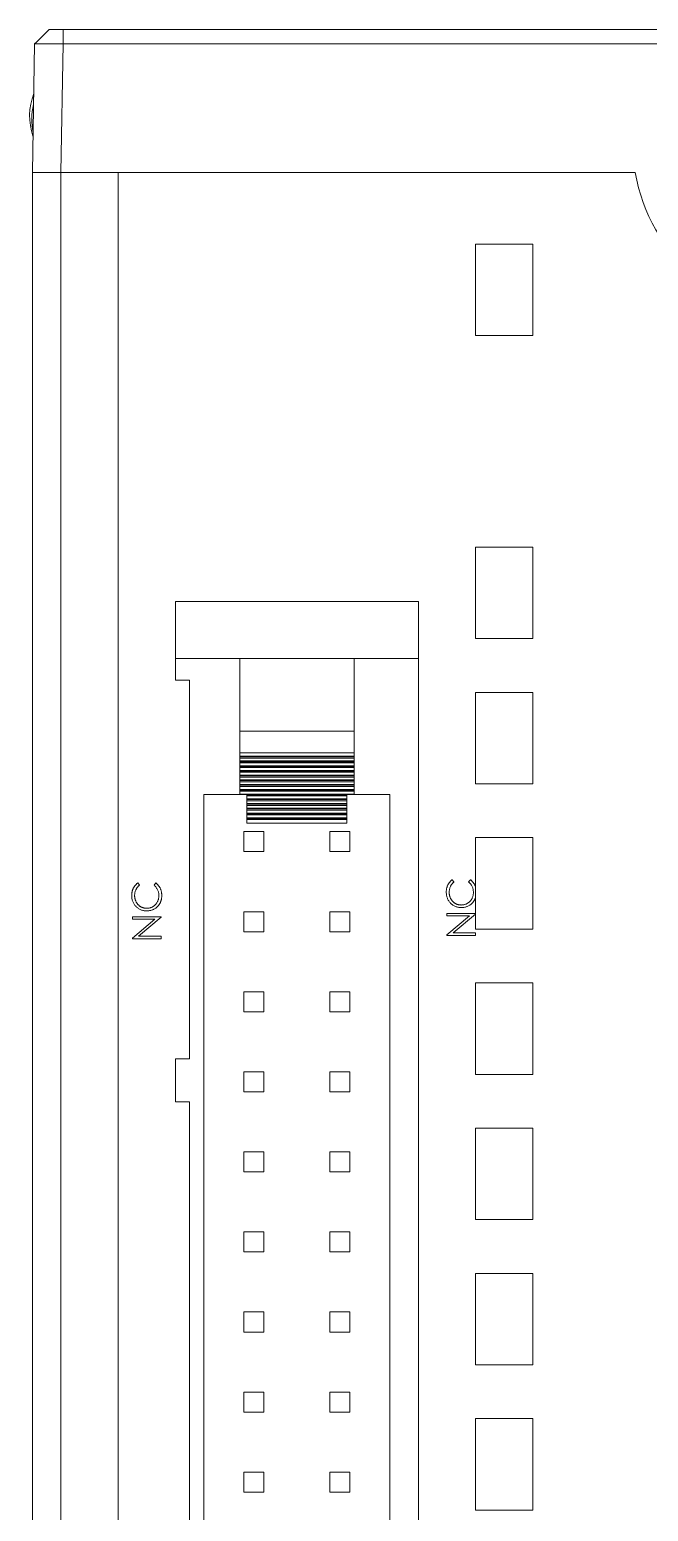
# Model space of a CAD drawing. Header units: inches. Extents: x -128 to 31549, y -2321 to 19035.
# Drawn here: x 2134.1 to 2168.7, y -1282.5 to -1199.6 of the extents above; entities that cross this region are included whole.
import ezdxf

# ---------------------------------------------------------------- set-up
doc = ezdxf.new("R2010")
doc.units = ezdxf.units.IN
doc.header["$MEASUREMENT"] = 0

# ---------------------------------------------------------------- blocks, each defined once
blk = doc.blocks.new('T011')
at = {"color": 7, "linetype": 'Continuous', "lineweight": 15}
for p, q in [((4737.018, -284.247), (4837.018, -284.247)), ((4841.518, -284.325), (4837.018, -284.247)), ((4732.018, -285.325), (4732.018, -306.886)), ((4837.018, -285.247), (4737.018, -285.247)), ((4837.018, -287.247), (4837.018, -285.247)), ((4837.018, -285.247), (4837.018, -285.247)), ((4837.018, -285.247), (4841.518, -285.325)), ((4841.518, -285.325), (4841.518, -306.886)), ((4842.018, -306.886), (4842.018, -285.325)), ((4737.018, -287.247), (4837.018, -287.247)), ((4837.018, -305.331), (4837.018, -287.247)), ((4810.223, -287.747), (4810.242, -287.747)), ((4810.223, -288.747), (4810.223, -287.747)), ((4810.242, -287.747), (4810.902, -288.534)), ((4810.972, -288.747), (4810.313, -287.962)), ((4810.313, -287.962), (4810.313, -288.747)), ((4810.902, -287.747), (4810.992, -287.747)), ((4810.902, -288.534), (4810.902, -287.747)), ((4810.992, -287.747), (4810.992, -288.747)), ((4812.172, -287.93), (4812.093, -287.991)), ((4812.093, -288.503), (4812.172, -288.563)), ((4810.313, -288.747), (4810.223, -288.747)), ((4810.992, -288.747), (4810.972, -288.747)), ((4804.518, -289.247), (4804.518, -289.747)), ((4806.018, -289.247), (4804.518, -289.247)), ((4806.018, -289.247), (4806.018, -289.747)), ((4819.268, -289.747), (4819.268, -289.247)), ((4820.018, -289.247), (4819.268, -289.247)), ((4820.018, -289.247), (4820.018, -291.497)), ((4822.018, -289.247), (4820.018, -289.247)), ((4822.018, -297.747), (4822.018, -289.247)), ((4787.768, -289.747), (4804.518, -289.747)), ((4806.018, -289.747), (4819.268, -289.747)), ((4815.268, -290.247), (4758.768, -290.247)), ((4815.268, -291.497), (4815.268, -290.247)), ((4790.868, -292.347), (4790.868, -291.647)), ((4790.868, -291.647), (4791.568, -291.647)), ((4791.568, -291.647), (4791.568, -292.347)), ((4793.668, -292.347), (4793.668, -291.647)), ((4793.668, -291.647), (4794.368, -291.647)), ((4794.368, -291.647), (4794.368, -292.347)), ((4796.468, -292.347), (4796.468, -291.647)), ((4796.468, -291.647), (4797.168, -291.647)), ((4797.168, -291.647), (4797.168, -292.347)), ((4799.268, -292.347), (4799.268, -291.647)), ((4799.268, -291.647), (4799.968, -291.647)), ((4799.968, -291.647), (4799.968, -292.347)), ((4802.068, -292.347), (4802.068, -291.647)), ((4802.068, -291.647), (4802.768, -291.647)), ((4802.768, -291.647), (4802.768, -292.347)), ((4804.868, -292.347), (4804.868, -291.647)), ((4804.868, -291.647), (4805.568, -291.647)), ((4805.568, -291.647), (4805.568, -292.347)), ((4807.668, -292.347), (4807.668, -291.647)), ((4807.668, -291.647), (4808.368, -291.647)), ((4808.368, -291.647), (4808.368, -292.347)), ((4810.468, -291.647), (4811.168, -291.647)), ((4810.468, -292.347), (4810.468, -291.647)), ((4811.168, -291.647), (4811.168, -292.347)), ((4813.268, -291.647), (4813.968, -291.647)), ((4813.268, -292.347), (4813.268, -291.647)), ((4813.968, -291.647), (4813.968, -292.347)), ((4814.268, -295.247), (4814.268, -291.747)), ((4814.387, -291.747), (4814.268, -291.747)), ((4814.387, -295.247), (4814.387, -291.747)), ((4814.429, -291.747), (4814.387, -291.747)), ((4814.429, -295.247), (4814.429, -291.747)), ((4814.49, -291.747), (4814.429, -291.747)), ((4814.453, -295.247), (4814.453, -291.747)), ((4814.553, -291.747), (4814.453, -291.747)), ((4814.553, -295.247), (4814.553, -291.747)), ((4814.594, -291.747), (4814.553, -291.747)), ((4814.594, -295.247), (4814.594, -291.747)), ((4814.656, -291.747), (4814.594, -291.747)), ((4814.619, -295.247), (4814.619, -291.747)), ((4814.718, -291.747), (4814.619, -291.747)), ((4814.718, -295.247), (4814.718, -291.747)), ((4814.76, -291.747), (4814.718, -291.747)), ((4814.76, -295.247), (4814.76, -291.747)), ((4814.821, -291.747), (4814.76, -291.747)), ((4814.785, -295.247), (4814.785, -291.747)), ((4814.884, -291.747), (4814.785, -291.747)), ((4814.884, -295.247), (4814.884, -291.747)), ((4814.925, -291.747), (4814.884, -291.747)), ((4814.925, -295.247), (4814.925, -291.747)), ((4814.987, -291.747), (4814.925, -291.747)), ((4814.95, -295.247), (4814.95, -291.747)), ((4815.049, -291.747), (4814.95, -291.747)), ((4815.049, -295.247), (4815.049, -291.747)), ((4815.091, -291.747), (4815.049, -291.747)), ((4815.091, -295.247), (4815.091, -291.747)), ((4815.152, -291.747), (4815.091, -291.747)), ((4815.116, -295.247), (4815.116, -291.747)), ((4815.215, -291.747), (4815.116, -291.747)), ((4815.215, -295.247), (4815.215, -291.747)), ((4815.256, -291.747), (4815.215, -291.747)), ((4815.256, -295.247), (4815.256, -291.747)), ((4815.268, -291.747), (4815.256, -291.747)), ((4815.268, -291.497), (4815.268, -291.747)), ((4815.318, -291.497), (4815.268, -291.497)), ((4815.281, -295.497), (4815.281, -291.497)), ((4815.38, -291.497), (4815.281, -291.497)), ((4815.38, -295.497), (4815.38, -291.497)), ((4815.422, -291.497), (4815.38, -291.497)), ((4815.422, -295.497), (4815.422, -291.497)), ((4815.484, -291.497), (4815.422, -291.497)), ((4815.447, -295.497), (4815.447, -291.497)), ((4815.546, -291.497), (4815.447, -291.497)), ((4815.546, -295.497), (4815.546, -291.497)), ((4815.588, -291.497), (4815.546, -291.497)), ((4815.588, -295.497), (4815.588, -291.497)), ((4815.649, -291.497), (4815.588, -291.497)), ((4815.612, -295.497), (4815.612, -291.497)), ((4815.712, -291.497), (4815.612, -291.497)), ((4815.712, -295.497), (4815.712, -291.497)), ((4815.753, -291.497), (4815.712, -291.497)), ((4815.753, -295.497), (4815.753, -291.497)), ((4815.815, -291.497), (4815.753, -291.497)), ((4815.778, -295.497), (4815.778, -291.497)), ((4815.877, -291.497), (4815.778, -291.497)), ((4815.877, -295.497), (4815.877, -291.497)), ((4815.919, -291.497), (4815.877, -291.497)), ((4815.919, -295.497), (4815.919, -291.497)), ((4815.98, -291.497), (4815.919, -291.497)), ((4815.943, -295.497), (4815.943, -291.497)), ((4816.043, -291.497), (4815.943, -291.497)), ((4816.043, -295.497), (4816.043, -291.497)), ((4816.084, -291.497), (4816.043, -291.497)), ((4816.084, -295.497), (4816.084, -291.497)), ((4816.146, -291.497), (4816.084, -291.497)), ((4816.109, -295.497), (4816.109, -291.497)), ((4816.208, -291.497), (4816.109, -291.497)), ((4816.208, -295.497), (4816.208, -291.497)), ((4816.25, -291.497), (4816.208, -291.497)), ((4816.25, -295.497), (4816.25, -291.497)), ((4816.311, -291.497), (4816.25, -291.497)), ((4816.274, -295.497), (4816.274, -291.497)), ((4816.374, -291.497), (4816.274, -291.497)), ((4816.374, -295.497), (4816.374, -291.497)), ((4816.415, -291.497), (4816.374, -291.497)), ((4816.415, -295.497), (4816.415, -291.497)), ((4816.477, -291.497), (4816.415, -291.497)), ((4816.44, -295.497), (4816.44, -291.497)), ((4816.539, -291.497), (4816.44, -291.497)), ((4816.539, -295.497), (4816.539, -291.497)), ((4816.581, -291.497), (4816.539, -291.497)), ((4816.581, -295.497), (4816.581, -291.497)), ((4816.642, -291.497), (4816.581, -291.497)), ((4816.605, -291.497), (4816.605, -295.497)), ((4816.725, -291.497), (4816.605, -291.497)), ((4816.725, -295.497), (4816.725, -291.497)), ((4817.477, -291.497), (4816.725, -291.497)), ((4817.477, -295.497), (4817.477, -291.497)), ((4820.018, -291.497), (4817.477, -291.497)), ((4820.018, -295.497), (4820.018, -291.497)), ((4791.568, -292.347), (4790.868, -292.347)), ((4794.368, -292.347), (4793.668, -292.347)), ((4797.168, -292.347), (4796.468, -292.347)), ((4799.968, -292.347), (4799.268, -292.347)), ((4802.768, -292.347), (4802.068, -292.347)), ((4805.568, -292.347), (4804.868, -292.347)), ((4808.368, -292.347), (4807.668, -292.347)), ((4811.168, -292.347), (4810.468, -292.347)), ((4813.968, -292.347), (4813.268, -292.347)), ((4790.868, -294.647), (4790.868, -295.347)), ((4791.568, -294.647), (4790.868, -294.647)), ((4791.568, -295.347), (4791.568, -294.647)), ((4793.668, -294.647), (4793.668, -295.347)), ((4794.368, -294.647), (4793.668, -294.647)), ((4794.368, -295.347), (4794.368, -294.647)), ((4796.468, -294.647), (4796.468, -295.347)), ((4797.168, -294.647), (4796.468, -294.647)), ((4797.168, -295.347), (4797.168, -294.647)), ((4799.268, -294.647), (4799.268, -295.347)), ((4799.968, -294.647), (4799.268, -294.647)), ((4799.968, -295.347), (4799.968, -294.647)), ((4802.068, -294.647), (4802.068, -295.347)), ((4802.768, -294.647), (4802.068, -294.647)), ((4802.768, -295.347), (4802.768, -294.647)), ((4804.868, -294.647), (4804.868, -295.347)), ((4805.568, -294.647), (4804.868, -294.647)), ((4805.568, -295.347), (4805.568, -294.647)), ((4807.668, -294.647), (4807.668, -295.347)), ((4808.368, -294.647), (4807.668, -294.647)), ((4808.368, -295.347), (4808.368, -294.647)), ((4810.468, -294.647), (4810.468, -295.347)), ((4811.168, -294.647), (4810.468, -294.647)), ((4811.168, -295.347), (4811.168, -294.647)), ((4813.968, -294.647), (4813.268, -294.647)), ((4813.268, -294.647), (4813.268, -295.347)), ((4813.968, -295.347), (4813.968, -294.647)), ((4790.868, -295.347), (4791.568, -295.347)), ((4793.668, -295.347), (4794.368, -295.347)), ((4796.468, -295.347), (4797.168, -295.347)), ((4799.268, -295.347), (4799.968, -295.347)), ((4802.068, -295.347), (4802.768, -295.347)), ((4804.868, -295.347), (4805.568, -295.347)), ((4807.668, -295.347), (4808.368, -295.347)), ((4810.468, -295.347), (4811.168, -295.347)), ((4813.268, -295.347), (4813.968, -295.347)), ((4814.268, -295.247), (4814.387, -295.247)), ((4814.387, -295.247), (4814.429, -295.247)), ((4814.429, -295.247), (4814.49, -295.247)), ((4814.453, -295.247), (4814.553, -295.247)), ((4814.553, -295.247), (4814.594, -295.247)), ((4814.594, -295.247), (4814.656, -295.247)), ((4814.619, -295.247), (4814.718, -295.247)), ((4814.718, -295.247), (4814.76, -295.247)), ((4814.76, -295.247), (4814.821, -295.247)), ((4814.785, -295.247), (4814.884, -295.247)), ((4814.884, -295.247), (4814.925, -295.247)), ((4814.925, -295.247), (4814.987, -295.247)), ((4814.95, -295.247), (4815.049, -295.247)), ((4815.049, -295.247), (4815.091, -295.247)), ((4815.091, -295.247), (4815.152, -295.247)), ((4815.116, -295.247), (4815.215, -295.247)), ((4815.215, -295.247), (4815.256, -295.247)), ((4815.256, -295.247), (4815.268, -295.247)), ((4815.268, -295.247), (4815.268, -295.497)), ((4815.318, -295.497), (4815.268, -295.497)), ((4815.268, -296.747), (4815.268, -295.497)), ((4815.38, -295.497), (4815.281, -295.497)), ((4815.422, -295.497), (4815.38, -295.497)), ((4815.484, -295.497), (4815.422, -295.497)), ((4815.546, -295.497), (4815.447, -295.497)), ((4815.588, -295.497), (4815.546, -295.497)), ((4815.649, -295.497), (4815.588, -295.497)), ((4815.712, -295.497), (4815.612, -295.497)), ((4815.753, -295.497), (4815.712, -295.497)), ((4815.815, -295.497), (4815.753, -295.497)), ((4815.877, -295.497), (4815.778, -295.497)), ((4815.919, -295.497), (4815.877, -295.497)), ((4815.98, -295.497), (4815.919, -295.497)), ((4816.043, -295.497), (4815.943, -295.497)), ((4816.084, -295.497), (4816.043, -295.497)), ((4816.146, -295.497), (4816.084, -295.497)), ((4816.208, -295.497), (4816.109, -295.497)), ((4816.25, -295.497), (4816.208, -295.497)), ((4816.311, -295.497), (4816.25, -295.497)), ((4816.374, -295.497), (4816.274, -295.497)), ((4816.415, -295.497), (4816.374, -295.497)), ((4816.477, -295.497), (4816.415, -295.497)), ((4816.539, -295.497), (4816.44, -295.497)), ((4816.581, -295.497), (4816.539, -295.497)), ((4816.642, -295.497), (4816.581, -295.497)), ((4816.725, -295.497), (4816.605, -295.497)), ((4816.725, -295.497), (4817.477, -295.497)), ((4820.018, -295.497), (4817.477, -295.497)), ((4820.018, -295.497), (4820.018, -297.747)), ((4788.768, -296.747), (4815.268, -296.747)), ((4788.768, -297.747), (4820.018, -297.747)), ((4822.018, -297.747), (4820.018, -297.747)), ((4810.338, -298.747), (4810.357, -298.747)), ((4810.338, -299.747), (4810.338, -298.747)), ((4810.357, -298.747), (4811.018, -299.534)), ((4810.428, -298.962), (4810.428, -299.747)), ((4811.087, -299.747), (4810.428, -298.962)), ((4811.018, -298.747), (4811.108, -298.747)), ((4811.018, -299.534), (4811.018, -298.747)), ((4811.108, -298.747), (4811.108, -299.747)), ((4812.287, -298.93), (4812.209, -298.991)), ((4812.209, -299.503), (4812.287, -299.563)), ((4790.238, -299.747), (4790.238, -301.747)), ((4793.438, -299.747), (4790.238, -299.747)), ((4793.438, -301.747), (4793.438, -299.747)), ((4795.318, -299.747), (4795.318, -301.747)), ((4798.518, -299.747), (4795.318, -299.747)), ((4798.518, -301.747), (4798.518, -299.747)), ((4800.398, -299.747), (4800.398, -301.747)), ((4803.598, -299.747), (4800.398, -299.747)), ((4803.598, -301.747), (4803.598, -299.747)), ((4808.678, -299.747), (4805.478, -299.747)), ((4805.478, -299.747), (4805.478, -301.747)), ((4808.678, -301.747), (4808.678, -299.747)), ((4810.428, -299.747), (4810.338, -299.747)), ((4810.558, -299.747), (4810.558, -301.747)), ((4813.758, -299.747), (4810.558, -299.747)), ((4813.758, -301.747), (4813.758, -299.747)), ((4815.638, -299.747), (4815.638, -301.747)), ((4818.838, -299.747), (4815.638, -299.747)), ((4818.838, -301.747), (4818.838, -299.747)), ((4823.918, -299.747), (4820.718, -299.747)), ((4820.718, -299.747), (4820.718, -301.747)), ((4823.918, -301.747), (4823.918, -299.747)), ((4831.318, -299.747), (4831.318, -301.747)), ((4834.518, -299.747), (4831.318, -299.747)), ((4834.518, -301.747), (4834.518, -299.747)), ((4790.238, -301.747), (4793.438, -301.747)), ((4795.318, -301.747), (4798.518, -301.747)), ((4800.398, -301.747), (4803.598, -301.747)), ((4805.478, -301.747), (4808.678, -301.747)), ((4810.558, -301.747), (4813.758, -301.747)), ((4815.638, -301.747), (4818.838, -301.747)), ((4820.718, -301.747), (4823.918, -301.747)), ((4831.318, -301.747), (4834.518, -301.747))]:
    blk.add_line(p, q, dxfattribs=at)
at = {"color": 7, "linetype": 'Continuous', "lineweight": 15, "flags": 128}
blk.add_lwpolyline([(4837.018, -284.247), (4837.018, -284.247), (4837.018, -284.247), (4837.018, -284.247), (4837.018, -284.247), (4837.018, -284.247), (4837.018, -284.247), (4837.018, -284.247), (4837.018, -284.247)], dxfattribs=at)
at = {"color": 7, "linetype": 'Continuous', "lineweight": 15}
for centre, radius, start, end in [((4839, -286.355), 2.203, 69.2421, 108.7578), ((4838.871, -286.422), 2.197, 76.2245, 101.7754), ((4838.018, -311.247), 6, 99.5941, 260.4059)]:
    blk.add_arc(centre, radius, start, end, dxfattribs=at)
for points, knots in [([(4837.018, -284.247), (4837.018, -284.248), (4837.018, -284.25), (4837.018, -284.266), (4837.018, -284.291), (4837.018, -284.326), (4837.018, -284.368), (4837.018, -284.418), (4837.018, -284.475), (4837.018, -284.56), (4837.018, -284.683), (4837.018, -284.853), (4837.018, -285.044), (4837.018, -285.179), (4837.018, -285.247)], [0, 0, 0, 0, 0.065534, 0.130211, 0.194032, 0.256997, 0.319106, 0.38036, 0.440758, 0.500302, 0.620094, 0.743307, 0.869942, 1, 1, 1, 1]), ([(4841.518, -285.325), (4841.519, -285.193), (4841.52, -285.063), (4841.521, -284.822), (4841.522, -284.71), (4841.522, -284.526), (4841.521, -284.452), (4841.52, -284.352), (4841.519, -284.325), (4841.518, -284.325)], [0, 0, 0, 0, 0.25, 0.25, 0.5, 0.5, 0.75, 0.75, 1, 1, 1, 1]), ([(4842.018, -284.834), (4842.018, -284.834), (4842.018, -284.84), (4842.018, -284.872), (4842.018, -284.938), (4842.018, -285.029), (4842.018, -285.139), (4842.018, -285.241), (4842.018, -285.304), (4842.018, -285.325)], [0.0497446, 0.0497446, 0.0497446, 0.0497446, 0.1428571, 0.2857143, 0.4285714, 0.5714286, 0.7142857, 0.8571429, 0.9296722, 0.9296722, 0.9296722, 0.9296722]), ([(4811.197, -288.241), (4811.198, -288.223), (4811.199, -288.188), (4811.206, -288.136), (4811.218, -288.086), (4811.235, -288.039), (4811.257, -287.993), (4811.283, -287.95), (4811.314, -287.909), (4811.35, -287.871), (4811.39, -287.836), (4811.432, -287.805), (4811.476, -287.779), (4811.523, -287.758), (4811.573, -287.741), (4811.625, -287.73), (4811.679, -287.723), (4811.717, -287.722), (4811.735, -287.721)], [0, 0, 0, 0, 0.064558, 0.127014, 0.187955, 0.248014, 0.307748, 0.368235, 0.42947, 0.492743, 0.556258, 0.618217, 0.679655, 0.741246, 0.803415, 0.866815, 0.932328, 1, 1, 1, 1]), ([(4811.73, -287.824), (4811.72, -287.824), (4811.7, -287.824), (4811.67, -287.827), (4811.641, -287.831), (4811.613, -287.838), (4811.585, -287.846), (4811.557, -287.855), (4811.531, -287.867), (4811.505, -287.88), (4811.479, -287.895), (4811.456, -287.911), (4811.433, -287.928), (4811.413, -287.947), (4811.393, -287.966), (4811.375, -287.987), (4811.359, -288.01), (4811.344, -288.033), (4811.33, -288.057), (4811.319, -288.082), (4811.309, -288.108), (4811.301, -288.135), (4811.295, -288.162), (4811.29, -288.19), (4811.287, -288.219), (4811.287, -288.238), (4811.287, -288.248)], [0, 0, 0, 0, 0.043955, 0.087502, 0.130463, 0.172752, 0.215403, 0.25765, 0.300153, 0.343121, 0.385925, 0.427686, 0.468818, 0.509492, 0.549883, 0.58998, 0.630405, 0.670869, 0.711384, 0.751627, 0.791776, 0.832459, 0.873319, 0.914543, 0.956924, 1, 1, 1, 1]), ([(4812.093, -287.991), (4812.088, -287.984), (4812.076, -287.971), (4812.059, -287.952), (4812.04, -287.934), (4812.021, -287.918), (4812, -287.903), (4811.979, -287.89), (4811.957, -287.877), (4811.926, -287.862), (4811.886, -287.847), (4811.836, -287.834), (4811.784, -287.825), (4811.748, -287.824), (4811.73, -287.824)], [0, 0, 0, 0, 0.063163, 0.125475, 0.187121, 0.248294, 0.309295, 0.36985, 0.430973, 0.492456, 0.616148, 0.740844, 0.868183, 1, 1, 1, 1]), ([(4811.735, -287.721), (4811.747, -287.721), (4811.77, -287.722), (4811.803, -287.724), (4811.836, -287.729), (4811.868, -287.735), (4811.899, -287.742), (4811.929, -287.752), (4811.959, -287.763), (4811.987, -287.776), (4812.015, -287.79), (4812.041, -287.806), (4812.066, -287.824), (4812.09, -287.842), (4812.112, -287.862), (4812.134, -287.883), (4812.153, -287.906), (4812.166, -287.922), (4812.172, -287.93)], [0, 0, 0, 0, 0.068548, 0.135683, 0.201215, 0.265682, 0.329267, 0.392395, 0.45507, 0.517127, 0.57879, 0.63974, 0.700192, 0.759806, 0.819628, 0.879355, 0.939512, 1, 1, 1, 1]), ([(4811.324, -288.598), (4811.314, -288.585), (4811.294, -288.561), (4811.268, -288.52), (4811.246, -288.479), (4811.228, -288.435), (4811.214, -288.389), (4811.205, -288.341), (4811.198, -288.292), (4811.198, -288.258), (4811.197, -288.241)], [0, 0, 0, 0, 0.124329, 0.247156, 0.36878, 0.490734, 0.613614, 0.738958, 0.867311, 1, 1, 1, 1]), ([(4811.287, -288.248), (4811.287, -288.263), (4811.288, -288.292), (4811.294, -288.334), (4811.304, -288.375), (4811.318, -288.414), (4811.336, -288.451), (4811.358, -288.486), (4811.384, -288.519), (4811.414, -288.55), (4811.447, -288.578), (4811.482, -288.603), (4811.519, -288.623), (4811.558, -288.641), (4811.6, -288.654), (4811.643, -288.663), (4811.689, -288.669), (4811.72, -288.67), (4811.736, -288.67)], [0, 0, 0, 0, 0.064323, 0.12629, 0.186726, 0.246146, 0.305576, 0.365429, 0.426326, 0.48884, 0.551725, 0.613919, 0.675484, 0.737334, 0.800229, 0.864502, 0.931041, 1, 1, 1, 1]), ([(4811.737, -288.773), (4811.726, -288.772), (4811.705, -288.772), (4811.673, -288.77), (4811.643, -288.767), (4811.613, -288.762), (4811.584, -288.756), (4811.556, -288.748), (4811.529, -288.739), (4811.503, -288.729), (4811.477, -288.718), (4811.453, -288.704), (4811.429, -288.69), (4811.406, -288.674), (4811.384, -288.657), (4811.363, -288.639), (4811.343, -288.619), (4811.33, -288.605), (4811.324, -288.598)], [0, 0, 0, 0, 0.069663, 0.13775, 0.203917, 0.26878, 0.332414, 0.394754, 0.45618, 0.516996, 0.577396, 0.637198, 0.696999, 0.756756, 0.816554, 0.876948, 0.938132, 1, 1, 1, 1]), ([(4811.736, -288.67), (4811.753, -288.67), (4811.788, -288.669), (4811.838, -288.661), (4811.886, -288.647), (4811.933, -288.629), (4811.976, -288.605), (4812.018, -288.577), (4812.057, -288.543), (4812.081, -288.517), (4812.093, -288.503)], [0, 0, 0, 0, 0.128515, 0.252949, 0.374755, 0.49594, 0.617181, 0.740909, 0.867811, 1, 1, 1, 1]), ([(4812.172, -288.563), (4812.165, -288.571), (4812.153, -288.587), (4812.132, -288.61), (4812.111, -288.632), (4812.088, -288.652), (4812.064, -288.671), (4812.039, -288.688), (4812.013, -288.704), (4811.986, -288.718), (4811.957, -288.731), (4811.928, -288.742), (4811.898, -288.751), (4811.868, -288.759), (4811.836, -288.765), (4811.804, -288.769), (4811.77, -288.772), (4811.748, -288.772), (4811.737, -288.773)], [0, 0, 0, 0, 0.061674, 0.123053, 0.183475, 0.243727, 0.304279, 0.364863, 0.425946, 0.487391, 0.54922, 0.611144, 0.673529, 0.736961, 0.800785, 0.866013, 0.932101, 1, 1, 1, 1]), ([(4811.313, -299.241), (4811.313, -299.223), (4811.314, -299.188), (4811.321, -299.136), (4811.333, -299.086), (4811.35, -299.039), (4811.372, -298.993), (4811.399, -298.95), (4811.43, -298.909), (4811.466, -298.871), (4811.505, -298.836), (4811.547, -298.805), (4811.592, -298.779), (4811.639, -298.758), (4811.688, -298.741), (4811.74, -298.73), (4811.795, -298.723), (4811.832, -298.722), (4811.851, -298.721)], [0, 0, 0, 0, 0.064558, 0.127014, 0.187955, 0.248014, 0.307748, 0.368235, 0.42947, 0.492743, 0.556258, 0.618217, 0.679655, 0.741246, 0.803415, 0.866815, 0.932328, 1, 1, 1, 1]), ([(4811.845, -298.824), (4811.835, -298.824), (4811.815, -298.824), (4811.786, -298.827), (4811.757, -298.831), (4811.728, -298.838), (4811.7, -298.846), (4811.673, -298.855), (4811.646, -298.867), (4811.62, -298.88), (4811.595, -298.895), (4811.571, -298.911), (4811.549, -298.928), (4811.528, -298.947), (4811.508, -298.966), (4811.491, -298.987), (4811.474, -299.01), (4811.459, -299.033), (4811.446, -299.057), (4811.434, -299.082), (4811.424, -299.108), (4811.416, -299.135), (4811.41, -299.162), (4811.406, -299.19), (4811.403, -299.219), (4811.403, -299.238), (4811.402, -299.248)], [0, 0, 0, 0, 0.043955, 0.087502, 0.130463, 0.172752, 0.215403, 0.25765, 0.300153, 0.343121, 0.385925, 0.427686, 0.468818, 0.509492, 0.549883, 0.58998, 0.630405, 0.670869, 0.711384, 0.751627, 0.791776, 0.832459, 0.873319, 0.914543, 0.956924, 1, 1, 1, 1]), ([(4812.209, -298.991), (4812.203, -298.984), (4812.192, -298.971), (4812.174, -298.952), (4812.155, -298.934), (4812.136, -298.918), (4812.115, -298.903), (4812.094, -298.89), (4812.072, -298.877), (4812.042, -298.862), (4812.002, -298.847), (4811.952, -298.834), (4811.899, -298.825), (4811.863, -298.824), (4811.845, -298.824)], [0, 0, 0, 0, 0.063163, 0.125475, 0.187121, 0.248294, 0.309295, 0.36985, 0.430973, 0.492456, 0.616148, 0.740844, 0.868183, 1, 1, 1, 1]), ([(4811.851, -298.721), (4811.862, -298.721), (4811.885, -298.722), (4811.919, -298.724), (4811.951, -298.729), (4811.983, -298.735), (4812.015, -298.742), (4812.045, -298.752), (4812.074, -298.763), (4812.103, -298.776), (4812.13, -298.79), (4812.156, -298.806), (4812.181, -298.824), (4812.205, -298.842), (4812.228, -298.862), (4812.249, -298.883), (4812.269, -298.906), (4812.281, -298.922), (4812.287, -298.93)], [0, 0, 0, 0, 0.068548, 0.135683, 0.201215, 0.265682, 0.329267, 0.392395, 0.45507, 0.517127, 0.57879, 0.63974, 0.700192, 0.759806, 0.819628, 0.879355, 0.939512, 1, 1, 1, 1]), ([(4811.44, -299.598), (4811.429, -299.585), (4811.409, -299.561), (4811.384, -299.52), (4811.362, -299.479), (4811.344, -299.435), (4811.33, -299.389), (4811.32, -299.341), (4811.314, -299.292), (4811.313, -299.258), (4811.313, -299.241)], [0, 0, 0, 0, 0.124329, 0.247156, 0.36878, 0.490734, 0.613614, 0.738958, 0.867311, 1, 1, 1, 1]), ([(4811.402, -299.248), (4811.403, -299.263), (4811.404, -299.292), (4811.41, -299.334), (4811.419, -299.375), (4811.434, -299.414), (4811.451, -299.451), (4811.474, -299.486), (4811.5, -299.519), (4811.53, -299.55), (4811.562, -299.578), (4811.597, -299.603), (4811.635, -299.623), (4811.674, -299.641), (4811.715, -299.654), (4811.759, -299.663), (4811.804, -299.669), (4811.836, -299.67), (4811.851, -299.67)], [0, 0, 0, 0, 0.064323, 0.12629, 0.186726, 0.246146, 0.305576, 0.365429, 0.426326, 0.48884, 0.551725, 0.613919, 0.675484, 0.737334, 0.800229, 0.864502, 0.931041, 1, 1, 1, 1]), ([(4811.851, -299.67), (4811.869, -299.67), (4811.903, -299.669), (4811.954, -299.661), (4812.002, -299.647), (4812.048, -299.629), (4812.092, -299.605), (4812.133, -299.577), (4812.173, -299.543), (4812.196, -299.517), (4812.209, -299.503)], [0, 0, 0, 0, 0.128515, 0.252949, 0.374755, 0.49594, 0.617181, 0.740909, 0.867811, 1, 1, 1, 1]), ([(4811.668, -299.747), (4811.66, -299.744), (4811.643, -299.739), (4811.618, -299.729), (4811.593, -299.718), (4811.568, -299.704), (4811.545, -299.69), (4811.522, -299.674), (4811.5, -299.657), (4811.479, -299.639), (4811.458, -299.619), (4811.446, -299.605), (4811.44, -299.598)], [0.402205, 0.402205, 0.402205, 0.402205, 0.45618, 0.5169956, 0.5773959, 0.6371983, 0.6969992, 0.7567562, 0.8165539, 0.876948, 0.9381318, 1, 1, 1, 1]), ([(4812.287, -299.563), (4812.281, -299.571), (4812.268, -299.587), (4812.248, -299.61), (4812.226, -299.632), (4812.203, -299.652), (4812.18, -299.671), (4812.155, -299.688), (4812.128, -299.704), (4812.101, -299.718), (4812.073, -299.731), (4812.048, -299.74), (4812.033, -299.745), (4812.028, -299.747)], [0, 0, 0, 0, 0.0616742, 0.1230531, 0.183475, 0.2437265, 0.3042789, 0.3648629, 0.4259462, 0.4873912, 0.5492204, 0.6111436, 0.6442697, 0.6442697, 0.6442697, 0.6442697])]:
    blk.add_open_spline(points, degree=3, knots=knots, dxfattribs=at)
for points in [[(4842.018, -284.834), (4841.851, -284.665), (4841.685, -284.495), (4841.518, -284.325)], [(4841.518, -285.325), (4841.685, -285.325), (4841.851, -285.325), (4842.018, -285.325)]]:
    blk.add_open_spline(points, degree=3, dxfattribs=at)
blk = doc.blocks.new('11')
at = {"color": 3}
for p in [(-1141.804, 58.387), (-1031.804, 58.387)]:
    blk.add_blockref('T011', p, dxfattribs=at)

msp = doc.modelspace()

# ---------------------------------------------------------------- block references
at = {"color": 3, "xscale": 1.599999999999994, "yscale": 1.599999999999994, "zscale": 1.6, "rotation": 90}
msp.add_blockref('11', (1772.85, -7119.905), dxfattribs=at)

doc.saveas('drawing.dxf')
